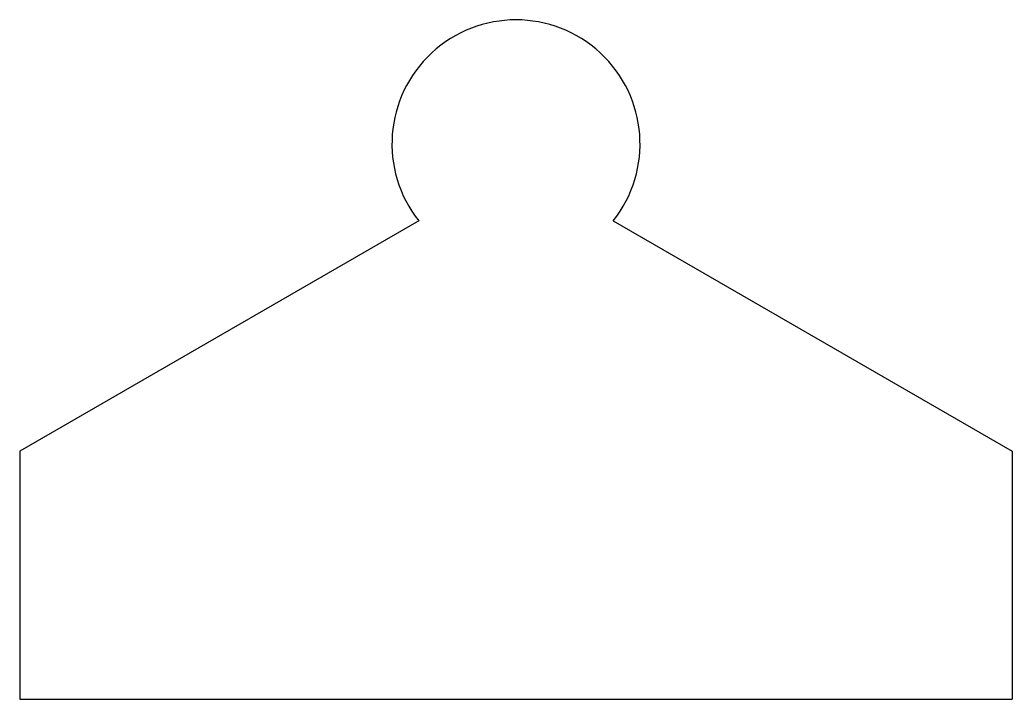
# Model space of a CAD drawing. Extents: x -40 to 40, y -20 to 34.8.
import ezdxf

# ---------------------------------------------------------------- set-up
doc = ezdxf.new("R2010")
doc.units = 0
doc.layers.add('VISIBLE', color=7, linetype='CONTINUOUS')

msp = doc.modelspace()

# ---------------------------------------------------------------- linework, layer by layer
at = {"layer": 'VISIBLE'}
for p, q in [((-7.829, 18.574), (-40, 0)), ((7.829, 18.574), (40, 0)), ((40, 0), (40, -20)), ((-40, 0), (-40, -20)), ((-40, -20), (40, -20))]:
    msp.add_line(p, q, dxfattribs=at)
msp.add_arc((0, 24.796), 10, 321.52277, 218.47723, dxfattribs=at)

doc.saveas('drawing.dxf')
